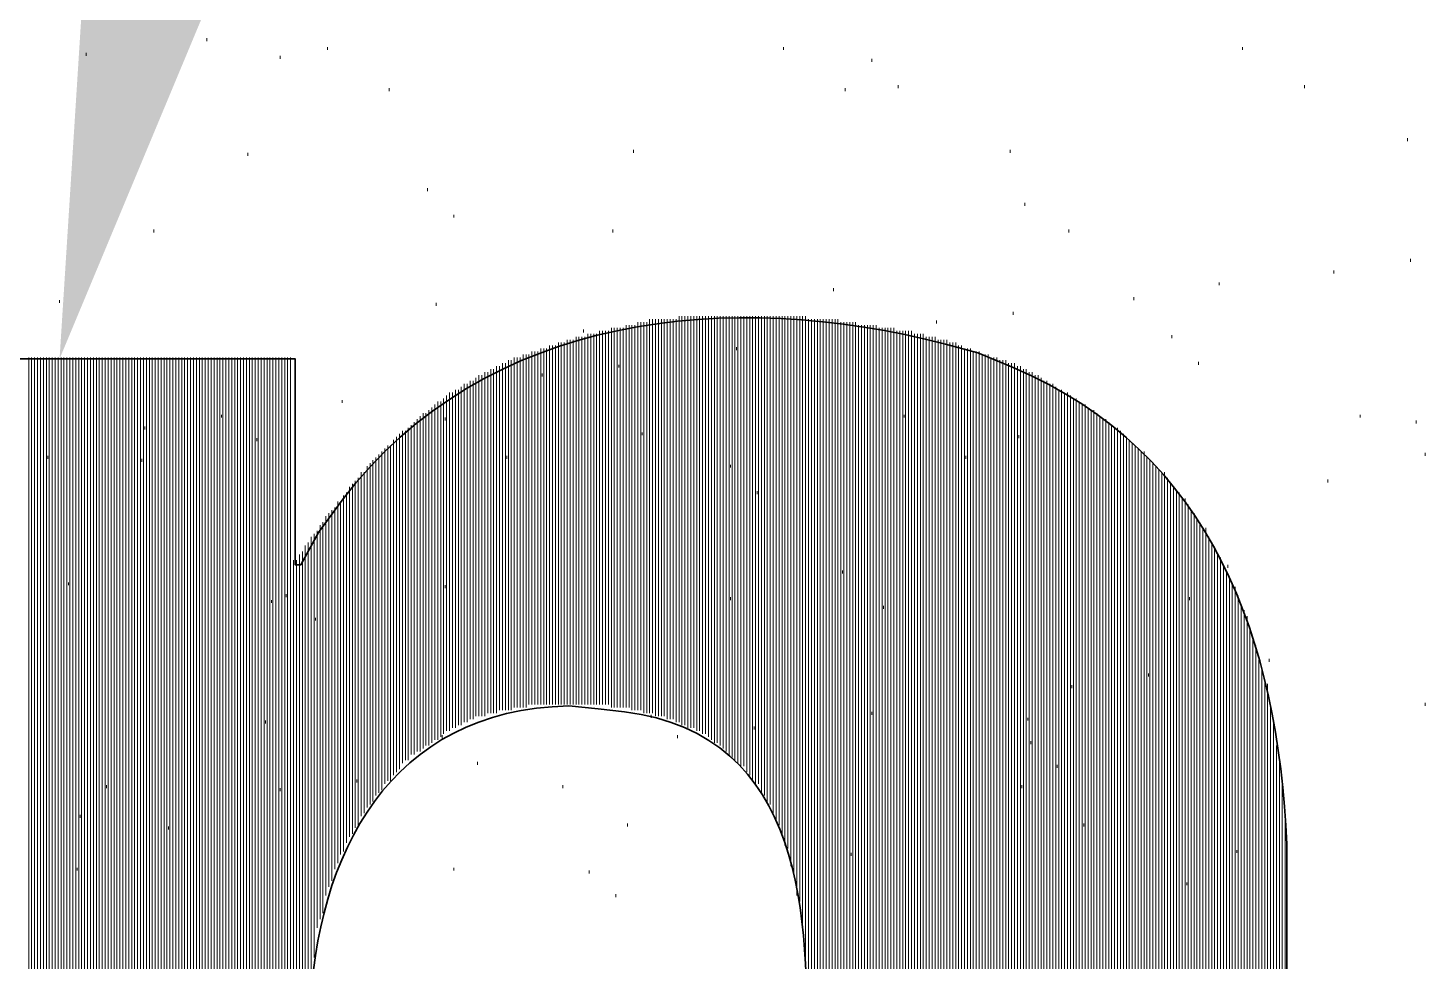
# Model space of a CAD drawing. Header units: inches. Extents: x 5 to 516, y -193 to 129.
# Drawn here: x 56.143 to 57.725, y -50.705 to -49.648 of the extents above; entities that cross this region are included whole.
import ezdxf

# ---------------------------------------------------------------- set-up
doc = ezdxf.new("R2010")
doc.units = ezdxf.units.IN
doc.header["$MEASUREMENT"] = 0
doc.layers.add('PDF4_Geometry', color=7, linetype='Continuous')
doc.layers.add('PDF4_Solid Fills', color=7, linetype='Continuous')

msp = doc.modelspace()

# ---------------------------------------------------------------- linework, layer by layer
at = {"layer": 'PDF4_Geometry', "lineweight": 15}
for points in [[(56.3454208, -49.6629822), (56.3454208, -49.6596457)], [(56.4820854, -49.6729784), (56.4820854, -49.6696487)], [(56.9987548, -49.6729784), (56.9987548, -49.6696487)], [(57.518754, -49.6729784), (57.518754, -49.6696487)], [(56.2087496, -49.6796448), (56.2087496, -49.676315)], [(56.4287542, -49.6829814), (56.4287542, -49.6796448)], [(57.0987507, -49.6863112), (57.0987507, -49.6829814)], [(56.5520859, -49.71965), (56.5520859, -49.7163134)], [(57.0687554, -49.71965), (57.0687554, -49.7163134)], [(57.1287529, -49.7163134), (57.1287529, -49.7129836)], [(57.5887546, -49.7163134), (57.5887546, -49.7129836)], [(57.7054199, -49.7763109), (57.7054199, -49.7729812)], [(56.3920856, -49.7929803), (56.3920856, -49.7896506)], [(56.8287515, -49.7896506), (56.8287515, -49.7863139)], [(57.2554212, -49.7896506), (57.2554212, -49.7863139)], [(56.5954209, -49.8329787), (56.5954209, -49.8296489)], [(57.2720838, -49.8496481), (57.2720838, -49.8463115)], [(56.6254163, -49.8629809), (56.6254163, -49.8596443)], [(56.2854165, -49.8796503), (56.2854165, -49.8763137)], [(56.8054157, -49.8796503), (56.8054157, -49.8763137)], [(57.3220851, -49.8796503), (57.3220851, -49.8763137)], [(57.7087497, -49.9129822), (57.7087497, -49.9096457)], [(57.6220866, -49.9263151), (57.6220866, -49.9229785)], [(57.0554157, -49.9463142), (57.0554157, -49.9429776)], [(57.4920884, -49.9396478), (57.4920884, -49.9363112)], [(56.1787542, -49.959647), (56.1787542, -49.9563172)], [(57.3954223, -49.9563172), (57.3954223, -49.9529806)], [(56.6054171, -49.9629836), (56.6054171, -49.959647)], [(57.258751, -49.9729798), (57.258751, -49.96965)], [(56.7720838, -49.992979), (56.7720838, -49.9896492)], [(57.1720879, -49.9829828), (57.1720879, -49.9796462)], [(57.4387505, -49.9996454), (57.4387505, -49.9963156)], [(56.9454168, -50.0129782), (56.9454168, -50.0096484)], [(56.8120889, -50.0329842), (56.8120889, -50.0296476)], [(57.4687527, -50.0296476), (57.4687527, -50.026311)], [(56.725419, -50.0429804), (56.725419, -50.0396506)], [(56.4987548, -50.0729825), (56.4987548, -50.069646)], [(56.2754203, -50.1029779), (56.2754203, -50.0996481)], [(56.3620835, -50.0896451), (56.3620835, -50.0863154)], [(56.6154201, -50.0929817), (56.6154201, -50.0896451)], [(57.1354193, -50.0896451), (57.1354193, -50.0863154)], [(57.6520887, -50.0896451), (57.6520887, -50.0863154)], [(57.7154161, -50.0963115), (57.7154161, -50.0929817)], [(56.4020886, -50.1163175), (56.4020886, -50.1129809)], [(56.8387545, -50.1096443), (56.8387545, -50.1063145)], [(57.2654174, -50.1129809), (57.2654174, -50.1096443)], [(56.1654214, -50.1363167), (56.1654214, -50.1329801)], [(56.6854206, -50.1363167), (56.6854206, -50.1329801)], [(57.2054199, -50.1363167), (57.2054199, -50.1329801)], [(57.7254191, -50.1329801), (57.7254191, -50.1296503)], [(56.2720837, -50.1396465), (56.2720837, -50.1363167)], [(56.9387505, -50.1463129), (56.9387505, -50.1429831)], [(57.6154202, -50.1629823), (57.6154202, -50.1596457)], [(56.9687526, -50.1763151), (56.9687526, -50.1729785)], [(57.5020846, -50.2596484), (57.5020846, -50.2563118)], [(57.0654187, -50.2663148), (57.0654187, -50.2629782)], [(56.1887504, -50.2796476), (56.1887504, -50.276311)], [(56.4354206, -50.2929804), (56.4354206, -50.2896506)], [(56.6154201, -50.2829842), (56.6154201, -50.2796476)], [(56.4187512, -50.2996468), (56.4187512, -50.296317)], [(56.9387505, -50.296317), (56.9387505, -50.2929804)], [(57.1120835, -50.3063132), (57.1120835, -50.3029834)], [(57.4587497, -50.296317), (57.4587497, -50.2929804)], [(56.4687526, -50.319646), (56.4687526, -50.3163162)], [(57.5487494, -50.3663175), (57.5487494, -50.3629809)], [(57.4120849, -50.3829801), (57.4120849, -50.3796503)], [(57.3254218, -50.3963129), (57.3254218, -50.3929831)], [(57.7254191, -50.4163121), (57.7254191, -50.4129823)], [(56.4120848, -50.4363113), (56.4120848, -50.4329815)], [(56.8487507, -50.4296449), (56.8487507, -50.4263151)], [(57.0987507, -50.4263151), (57.0987507, -50.4229785)], [(57.2754204, -50.4329815), (57.2754204, -50.4296449)], [(56.6120835, -50.4529807), (56.6120835, -50.4496509)], [(56.8787529, -50.4529807), (56.8787529, -50.4496509)], [(56.965416, -50.4429777), (56.965416, -50.4396479)], [(57.2787502, -50.4596471), (57.2787502, -50.4563173)], [(56.6520887, -50.4829828), (56.6520887, -50.4796463)], [(57.3087524, -50.4863127), (57.3087524, -50.4829828)], [(56.2320853, -50.5096484), (56.2320853, -50.5063118)], [(56.4287542, -50.5129782), (56.4287542, -50.5096484)], [(56.5154174, -50.5029821), (56.5154174, -50.4996454)], [(56.7487548, -50.5096484), (56.7487548, -50.5063118)], [(57.268754, -50.5096484), (57.268754, -50.5063118)], [(56.2020832, -50.5429804), (56.2020832, -50.5396506)], [(56.3020859, -50.5563132), (56.3020859, -50.5529834)], [(56.8220851, -50.5529834), (56.8220851, -50.5496468)], [(57.3387545, -50.5529834), (57.3387545, -50.5496468)], [(57.0754217, -50.5863154), (57.0754217, -50.5829788)], [(57.5120876, -50.5829788), (57.5120876, -50.579649)], [(56.1987534, -50.602978), (56.1987534, -50.5996482)], [(56.6254163, -50.602978), (56.6254163, -50.5996482)], [(56.7787502, -50.6063146), (56.7787502, -50.602978)], [(57.4554199, -50.6196473), (57.4554199, -50.6163176)], [(56.8087523, -50.6329801), (56.8087523, -50.6296503)]]:
    msp.add_lwpolyline(points, dxfattribs=at)
for points in [[(56.8804212, -50.4346498), (56.8804212, -49.9746497), (56.8804212, -50.4346498)], [(56.883751, -50.4379796), (56.883751, -49.9746462), (56.883751, -50.4379796)], [(56.8870876, -50.4379796), (56.8870876, -49.9746462), (56.8870876, -50.4379796)], [(56.8904174, -50.4413162), (56.8904174, -49.9746495), (56.8904174, -50.4413162)], [(56.893754, -50.4413162), (56.893754, -49.9746495), (56.893754, -50.4413162)], [(56.8970838, -50.4413162), (56.8970838, -49.9746495), (56.8970838, -50.4413162)], [(56.9004204, -50.444646), (56.9004204, -49.9746459), (56.9004204, -50.444646)], [(56.9037502, -50.444646), (56.9037502, -49.9746459), (56.9037502, -50.444646)], [(56.9070868, -50.4479826), (56.9070868, -49.9746492), (56.9070868, -50.4479826)], [(56.9104166, -50.4479826), (56.9104166, -49.9746492), (56.9104166, -50.4479826)], [(56.9137532, -50.4513124), (56.9137532, -49.9746457), (56.9137532, -50.4513124)], [(56.917083, -50.454649), (56.917083, -49.9746489), (56.917083, -50.454649)], [(56.9204195, -50.4579788), (56.9204195, -49.9746454), (56.9204195, -50.4579788)], [(56.9237561, -50.4579788), (56.9237561, -49.9746454), (56.9237561, -50.4579788)], [(56.9270859, -50.4613154), (56.9270859, -49.9746487), (56.9270859, -50.4613154)], [(56.9304158, -50.4646452), (56.9304158, -49.9746451), (56.9304158, -50.4646452)], [(56.9337523, -50.4679818), (56.9337523, -49.9746484), (56.9337523, -50.4679818)], [(56.9370889, -50.4713116), (56.9370889, -49.9746449), (56.9370889, -50.4713116)], [(56.9404187, -50.4746482), (56.9404187, -49.9746481), (56.9404187, -50.4746482)], [(56.9437485, -50.4779847), (56.9437485, -49.9746514), (56.9437485, -50.4779847)], [(56.9470851, -50.4813145), (56.9470851, -49.9746478), (56.9470851, -50.4813145)], [(56.9504217, -50.4846444), (56.9504217, -49.9746443), (56.9504217, -50.4846444)], [(56.9537515, -50.4846444), (56.9537515, -49.9746443), (56.9537515, -50.4846444)], [(56.9570881, -50.4913175), (56.9570881, -49.9746508), (56.9570881, -50.4913175)], [(56.9604179, -50.4946473), (56.9604179, -49.9746473), (56.9604179, -50.4946473)], [(56.9637545, -50.5013137), (56.9637545, -49.974647), (56.9637545, -50.5013137)], [(56.9670843, -50.5046503), (56.9670843, -49.9746503), (56.9670843, -50.5046503)], [(56.9704209, -50.5046503), (56.9704209, -49.9746503), (56.9704209, -50.5046503)], [(56.9737507, -50.5146465), (56.9737507, -49.9746465), (56.9737507, -50.5146465)], [(56.9770873, -50.5179831), (56.9770873, -49.9746497), (56.9770873, -50.5179831)], [(56.9804171, -50.5246495), (56.9804171, -49.9746495), (56.9804171, -50.5246495)], [(56.9837537, -50.5279793), (56.9837537, -49.9746459), (56.9837537, -50.5279793)], [(56.9870835, -50.5379823), (56.9870835, -49.9746489), (56.9870835, -50.5379823)], [(56.9904201, -50.5479785), (56.9904201, -49.9746451), (56.9904201, -50.5479785)], [(56.9937499, -50.5513151), (56.9937499, -49.9746484), (56.9937499, -50.5513151)], [(56.9970865, -50.5646479), (56.9970865, -49.9746478), (56.9970865, -50.5646479)], [(57.0004163, -50.5746509), (57.0004163, -49.9746508), (57.0004163, -50.5746509)], [(57.0037529, -50.5779807), (57.0037529, -49.9746473), (57.0037529, -50.5779807)], [(57.0070895, -50.5979799), (57.0070895, -49.9746465), (57.0070895, -50.5979799)], [(57.0104193, -50.6079829), (57.0104193, -49.9746495), (57.0104193, -50.6079829)], [(57.0137491, -50.6313118), (57.0137491, -49.9746451), (57.0137491, -50.6313118)], [(57.0170857, -50.6379782), (57.0170857, -49.9746449), (57.0170857, -50.6379782)], [(57.0204223, -50.6646438), (57.0204223, -49.9746438), (57.0204223, -50.6646438)], [(57.0237521, -50.7413176), (57.0237521, -49.9746508), (57.0237521, -50.7413176)], [(56.8037542, -50.4179804), (56.8037542, -49.9879804), (56.8037542, -50.4179804)], [(56.807084, -50.4179804), (56.807084, -49.9879804), (56.807084, -50.4179804)], [(56.8104206, -50.4179804), (56.8104206, -49.9879804), (56.8104206, -50.4179804)], [(56.8137504, -50.4179804), (56.8137504, -49.9879804), (56.8137504, -50.4179804)], [(56.817087, -50.4179804), (56.817087, -49.9879804), (56.817087, -50.4179804)], [(56.8204168, -50.4179804), (56.8204168, -49.984647), (56.8204168, -50.4179804)], [(56.8237534, -50.4179804), (56.8237534, -49.984647), (56.8237534, -50.4179804)], [(56.8270832, -50.421317), (56.8270832, -49.9846503), (56.8270832, -50.421317)], [(56.8304198, -50.421317), (56.8304198, -49.9846503), (56.8304198, -50.421317)], [(56.8337496, -50.421317), (56.8337496, -49.9813169), (56.8337496, -50.421317)], [(56.8370862, -50.421317), (56.8370862, -49.9813169), (56.8370862, -50.421317)], [(56.8404228, -50.4246468), (56.8404228, -49.9813134), (56.8404228, -50.4246468)], [(56.8437526, -50.4246468), (56.8437526, -49.9813134), (56.8437526, -50.4246468)], [(56.8470824, -50.4246468), (56.8470824, -49.9779801), (56.8470824, -50.4246468)], [(56.850419, -50.4246468), (56.850419, -49.9779801), (56.850419, -50.4246468)], [(56.8537556, -50.4279834), (56.8537556, -49.9779833), (56.8537556, -50.4279834)], [(56.8570854, -50.4279834), (56.8570854, -49.9779833), (56.8570854, -50.4279834)], [(56.8604152, -50.4279834), (56.8604152, -49.9779833), (56.8604152, -50.4279834)], [(56.8637518, -50.4279834), (56.8637518, -49.9779833), (56.8637518, -50.4279834)], [(56.8670884, -50.4313132), (56.8670884, -49.9779798), (56.8670884, -50.4313132)], [(56.8704182, -50.4313132), (56.8704182, -49.9779798), (56.8704182, -50.4313132)], [(56.8737548, -50.4313132), (56.8737548, -49.9779798), (56.8737548, -50.4313132)], [(56.8770846, -50.4346498), (56.8770846, -49.9779831), (56.8770846, -50.4346498)], [(57.0270819, -51.6546477), (57.0270819, -49.9779809), (57.0270819, -51.6546477)], [(57.0304185, -51.6546477), (57.0304185, -49.9779809), (57.0304185, -51.6546477)], [(57.0337551, -51.6546477), (57.0337551, -49.9779809), (57.0337551, -51.6546477)], [(57.0370849, -51.6546477), (57.0370849, -49.9779809), (57.0370849, -51.6546477)], [(57.0404215, -51.6546477), (57.0404215, -49.9779809), (57.0404215, -51.6546477)], [(57.0437513, -51.6546477), (57.0437513, -49.9779809), (57.0437513, -51.6546477)], [(57.0470879, -51.6546477), (57.0470879, -49.9779809), (57.0470879, -51.6546477)], [(57.0504177, -51.6546477), (57.0504177, -49.9779809), (57.0504177, -51.6546477)], [(57.0537542, -51.6546477), (57.0537542, -49.9779809), (57.0537542, -51.6546477)], [(57.0570841, -51.6546477), (57.0570841, -49.9779809), (57.0570841, -51.6546477)], [(57.0604206, -51.6546477), (57.0604206, -49.9779809), (57.0604206, -51.6546477)], [(57.0637505, -51.6546477), (57.0637505, -49.9813142), (57.0637505, -51.6546477)], [(57.067087, -51.6546477), (57.067087, -49.9813142), (57.067087, -51.6546477)], [(57.0704168, -51.6546477), (57.0704168, -49.9813142), (57.0704168, -51.6546477)], [(57.0737534, -51.6546477), (57.0737534, -49.9813142), (57.0737534, -51.6546477)], [(57.0770832, -51.6546477), (57.0770832, -49.9813142), (57.0770832, -51.6546477)], [(57.0804198, -51.6546477), (57.0804198, -49.9813142), (57.0804198, -51.6546477)], [(57.0837496, -51.6546477), (57.0837496, -49.9846476), (57.0837496, -51.6546477)], [(57.0870862, -51.6546477), (57.0870862, -49.9846476), (57.0870862, -51.6546477)], [(57.0904228, -51.6546477), (57.0904228, -49.9846476), (57.0904228, -51.6546477)], [(57.0937526, -51.6546477), (57.0937526, -49.9846476), (57.0937526, -51.6546477)], [(57.0970824, -51.6546477), (57.0970824, -49.9846476), (57.0970824, -51.6546477)], [(57.100419, -51.6546477), (57.100419, -49.9846476), (57.100419, -51.6546477)], [(57.1037556, -51.6546477), (57.1037556, -49.9846476), (57.1037556, -51.6546477)], [(57.1070854, -51.6546477), (57.1070854, -49.9879809), (57.1070854, -51.6546477)], [(57.1104152, -51.6546477), (57.1104152, -49.9879809), (57.1104152, -51.6546477)], [(57.1137518, -51.6546477), (57.1137518, -49.9879809), (57.1137518, -51.6546477)], [(57.1170884, -51.6546477), (57.1170884, -49.9879809), (57.1170884, -51.6546477)], [(57.1204182, -51.6546477), (57.1204182, -49.9879809), (57.1204182, -51.6546477)], [(57.1237548, -51.6546477), (57.1237548, -49.9879809), (57.1237548, -51.6546477)], [(56.7437499, -50.4146438), (56.7437499, -50.0046438), (56.7437499, -50.4146438)], [(56.7470865, -50.4146438), (56.7470865, -50.0046438), (56.7470865, -50.4146438)], [(56.7504163, -50.4146438), (56.7504163, -50.0046438), (56.7504163, -50.4146438)], [(56.7537529, -50.4146438), (56.7537529, -50.0013104), (56.7537529, -50.4146438)], [(56.7570895, -50.4146438), (56.7570895, -50.0013104), (56.7570895, -50.4146438)], [(56.7604193, -50.4146438), (56.7604193, -50.0013104), (56.7604193, -50.4146438)], [(56.7637491, -50.4146438), (56.7637491, -49.9979771), (56.7637491, -50.4146438)], [(56.7670857, -50.4146438), (56.7670857, -49.9979771), (56.7670857, -50.4146438)], [(56.7704222, -50.4146438), (56.7704222, -49.9979771), (56.7704222, -50.4146438)], [(56.7737521, -50.4146438), (56.7737521, -49.9979771), (56.7737521, -50.4146438)], [(56.7770819, -50.4146438), (56.7770819, -49.9946438), (56.7770819, -50.4146438)], [(56.7804185, -50.4146438), (56.7804185, -49.9946438), (56.7804185, -50.4146438)], [(56.783755, -50.4146438), (56.783755, -49.9946438), (56.783755, -50.4146438)], [(56.7870848, -50.4146438), (56.7870848, -49.9946438), (56.7870848, -50.4146438)], [(56.7904214, -50.4146438), (56.7904214, -49.9913104), (56.7904214, -50.4146438)], [(56.7937512, -50.4146438), (56.7937512, -49.9913104), (56.7937512, -50.4146438)], [(56.7970878, -50.4146438), (56.7970878, -49.9913104), (56.7970878, -50.4146438)], [(56.8004176, -50.4146438), (56.8004176, -49.9913104), (56.8004176, -50.4146438)], [(57.1270846, -51.6546477), (57.1270846, -49.9913142), (57.1270846, -51.6546477)], [(57.1304212, -51.6546477), (57.1304212, -49.9913142), (57.1304212, -51.6546477)], [(57.133751, -51.6546477), (57.133751, -49.9913142), (57.133751, -51.6546477)], [(57.1370876, -51.6546477), (57.1370876, -49.9913142), (57.1370876, -51.6546477)], [(57.1404174, -51.6546477), (57.1404174, -49.9913142), (57.1404174, -51.6546477)], [(57.143754, -51.6546477), (57.143754, -49.9913142), (57.143754, -51.6546477)], [(57.1470838, -51.6546477), (57.1470838, -49.9946476), (57.1470838, -51.6546477)], [(57.1504204, -51.6546477), (57.1504204, -49.9946476), (57.1504204, -51.6546477)], [(57.1537502, -51.6546477), (57.1537502, -49.9946476), (57.1537502, -51.6546477)], [(57.1570868, -51.6546477), (57.1570868, -49.9946476), (57.1570868, -51.6546477)], [(57.1604166, -51.6546477), (57.1604166, -49.9979809), (57.1604166, -51.6546477)], [(57.1637532, -51.6546477), (57.1637532, -49.9979809), (57.1637532, -51.6546477)], [(57.167083, -51.6546477), (57.167083, -49.9979809), (57.167083, -51.6546477)], [(57.1704196, -51.6546477), (57.1704196, -49.9979809), (57.1704196, -51.6546477)], [(57.1737562, -51.6546477), (57.1737562, -50.0013142), (57.1737562, -51.6546477)], [(57.177086, -51.6546477), (57.177086, -50.0013142), (57.177086, -51.6546477)], [(57.1804158, -51.6546477), (57.1804158, -50.0013142), (57.1804158, -51.6546477)], [(57.1837524, -51.6546477), (57.1837524, -50.0013142), (57.1837524, -51.6546477)], [(57.1870889, -51.6546477), (57.1870889, -50.0046475), (57.1870889, -51.6546477)], [(57.1904188, -51.6546477), (57.1904188, -50.0046475), (57.1904188, -51.6546477)], [(57.1937486, -51.6546477), (57.1937486, -50.0046475), (57.1937486, -51.6546477)], [(56.1437539, -51.6546477), (56.1437539, -50.0213142), (56.1437539, -51.6546477)], [(56.1470837, -51.6546477), (56.1470837, -50.0213142), (56.1470837, -51.6546477)], [(56.1504203, -51.6546477), (56.1504203, -50.0213142), (56.1504203, -51.6546477)], [(56.1537501, -51.6546477), (56.1537501, -50.0213142), (56.1537501, -51.6546477)], [(56.1570867, -51.6546477), (56.1570867, -50.0213142), (56.1570867, -51.6546477)], [(56.1604165, -51.6546477), (56.1604165, -50.0213142), (56.1604165, -51.6546477)], [(56.1637531, -51.6546477), (56.1637531, -50.0213142), (56.1637531, -51.6546477)], [(56.1670829, -51.6546477), (56.1670829, -50.0213142), (56.1670829, -51.6546477)], [(56.1704195, -51.6546477), (56.1704195, -50.0213142), (56.1704195, -51.6546477)], [(56.1737561, -51.6546477), (56.1737561, -50.0213142), (56.1737561, -51.6546477)], [(56.1770859, -51.6546477), (56.1770859, -50.0213142), (56.1770859, -51.6546477)], [(56.1804157, -51.6546477), (56.1804157, -50.0213142), (56.1804157, -51.6546477)], [(56.1837523, -51.6546477), (56.1837523, -50.0213142), (56.1837523, -51.6546477)], [(56.1870889, -51.6546477), (56.1870889, -50.0213142), (56.1870889, -51.6546477)], [(56.1904187, -51.6546477), (56.1904187, -50.0213142), (56.1904187, -51.6546477)], [(56.1937485, -51.6546477), (56.1937485, -50.0213142), (56.1937485, -51.6546477)], [(56.1970851, -51.6546477), (56.1970851, -50.0213142), (56.1970851, -51.6546477)], [(56.2004217, -51.6546477), (56.2004217, -50.0213142), (56.2004217, -51.6546477)], [(56.2037515, -51.6546477), (56.2037515, -50.0213142), (56.2037515, -51.6546477)], [(56.2070881, -51.6546477), (56.2070881, -50.0213142), (56.2070881, -51.6546477)], [(56.2104179, -51.6546477), (56.2104179, -50.0213142), (56.2104179, -51.6546477)], [(56.2137545, -51.6546477), (56.2137545, -50.0213142), (56.2137545, -51.6546477)], [(56.2170843, -51.6546477), (56.2170843, -50.0213142), (56.2170843, -51.6546477)], [(56.2204208, -51.6546477), (56.2204208, -50.0213142), (56.2204208, -51.6546477)], [(56.2237507, -51.6546477), (56.2237507, -50.0213142), (56.2237507, -51.6546477)], [(56.2270872, -51.6546477), (56.2270872, -50.0213142), (56.2270872, -51.6546477)], [(56.2304171, -51.6546477), (56.2304171, -50.0213142), (56.2304171, -51.6546477)], [(56.2337536, -51.6546477), (56.2337536, -50.0213142), (56.2337536, -51.6546477)], [(56.2370834, -51.6546477), (56.2370834, -50.0213142), (56.2370834, -51.6546477)], [(56.24042, -51.6546477), (56.24042, -50.0213142), (56.24042, -51.6546477)], [(56.2437498, -51.6546477), (56.2437498, -50.0213142), (56.2437498, -51.6546477)], [(56.2470864, -51.6546477), (56.2470864, -50.0213142), (56.2470864, -51.6546477)], [(56.2504162, -51.6546477), (56.2504162, -50.0213142), (56.2504162, -51.6546477)], [(56.2537528, -51.6546477), (56.2537528, -50.0213142), (56.2537528, -51.6546477)], [(56.2570894, -51.6546477), (56.2570894, -50.0213142), (56.2570894, -51.6546477)], [(56.2604192, -51.6546477), (56.2604192, -50.0213142), (56.2604192, -51.6546477)], [(56.263749, -51.6546477), (56.263749, -50.0213142), (56.263749, -51.6546477)], [(56.2670856, -51.6546477), (56.2670856, -50.0213142), (56.2670856, -51.6546477)], [(56.2704222, -51.6546477), (56.2704222, -50.0213142), (56.2704222, -51.6546477)], [(56.273752, -51.6546477), (56.273752, -50.0213142), (56.273752, -51.6546477)], [(56.2770818, -51.6546477), (56.2770818, -50.0213142), (56.2770818, -51.6546477)], [(56.2804184, -51.6546477), (56.2804184, -50.0213142), (56.2804184, -51.6546477)], [(56.283755, -51.6546477), (56.283755, -50.0213142), (56.283755, -51.6546477)], [(56.2870848, -51.6546477), (56.2870848, -50.0213142), (56.2870848, -51.6546477)], [(56.2904214, -51.6546477), (56.2904214, -50.0213142), (56.2904214, -51.6546477)], [(56.2937512, -51.6546477), (56.2937512, -50.0213142), (56.2937512, -51.6546477)], [(56.2970878, -51.6546477), (56.2970878, -50.0213142), (56.2970878, -51.6546477)], [(56.3004176, -51.6546477), (56.3004176, -50.0213142), (56.3004176, -51.6546477)], [(56.3037542, -51.6546477), (56.3037542, -50.0213142), (56.3037542, -51.6546477)], [(56.307084, -51.6546477), (56.307084, -50.0213142), (56.307084, -51.6546477)], [(56.3104206, -51.6546477), (56.3104206, -50.0213142), (56.3104206, -51.6546477)], [(56.3137504, -51.6546477), (56.3137504, -50.0213142), (56.3137504, -51.6546477)], [(56.317087, -51.6546477), (56.317087, -50.0213142), (56.317087, -51.6546477)], [(56.3204168, -51.6546477), (56.3204168, -50.0213142), (56.3204168, -51.6546477)], [(56.3237534, -51.6546477), (56.3237534, -50.0213142), (56.3237534, -51.6546477)], [(56.3270832, -51.6546477), (56.3270832, -50.0213142), (56.3270832, -51.6546477)], [(56.3304198, -51.6546477), (56.3304198, -50.0213142), (56.3304198, -51.6546477)], [(56.3337496, -51.6546477), (56.3337496, -50.0213142), (56.3337496, -51.6546477)], [(56.3370862, -51.6546477), (56.3370862, -50.0213142), (56.3370862, -51.6546477)], [(56.3404228, -51.6546477), (56.3404228, -50.0213142), (56.3404228, -51.6546477)], [(56.3437526, -51.6546477), (56.3437526, -50.0213142), (56.3437526, -51.6546477)], [(56.3470824, -51.6546477), (56.3470824, -50.0213142), (56.3470824, -51.6546477)], [(56.350419, -51.6546477), (56.350419, -50.0213142), (56.350419, -51.6546477)], [(56.3537555, -51.6546477), (56.3537555, -50.0213142), (56.3537555, -51.6546477)], [(56.3570854, -51.6546477), (56.3570854, -50.0213142), (56.3570854, -51.6546477)], [(56.3604152, -51.6546477), (56.3604152, -50.0213142), (56.3604152, -51.6546477)], [(56.3637518, -51.6546477), (56.3637518, -50.0213142), (56.3637518, -51.6546477)], [(56.3670883, -51.6546477), (56.3670883, -50.0213142), (56.3670883, -51.6546477)], [(56.3704181, -51.6546477), (56.3704181, -50.0213142), (56.3704181, -51.6546477)], [(56.3737547, -51.6546477), (56.3737547, -50.0213142), (56.3737547, -51.6546477)], [(56.3770845, -51.6546477), (56.3770845, -50.0213142), (56.3770845, -51.6546477)], [(56.3804211, -51.6546477), (56.3804211, -50.0213142), (56.3804211, -51.6546477)], [(56.3837509, -51.6546477), (56.3837509, -50.0213142), (56.3837509, -51.6546477)], [(56.3870875, -51.6546477), (56.3870875, -50.0213142), (56.3870875, -51.6546477)], [(56.3904173, -51.6546477), (56.3904173, -50.0213142), (56.3904173, -51.6546477)], [(56.3937539, -51.6546477), (56.3937539, -50.0213142), (56.3937539, -51.6546477)], [(56.3970837, -51.6546477), (56.3970837, -50.0213142), (56.3970837, -51.6546477)], [(56.4004203, -51.6546477), (56.4004203, -50.0213142), (56.4004203, -51.6546477)], [(56.4037501, -51.6546477), (56.4037501, -50.0213142), (56.4037501, -51.6546477)], [(56.4070867, -51.6546477), (56.4070867, -50.0213142), (56.4070867, -51.6546477)], [(56.4104165, -51.6546477), (56.4104165, -50.0213142), (56.4104165, -51.6546477)], [(56.4137531, -51.6546477), (56.4137531, -50.0213142), (56.4137531, -51.6546477)], [(56.4170829, -51.6546477), (56.4170829, -50.0213142), (56.4170829, -51.6546477)], [(56.4204195, -51.6546477), (56.4204195, -50.0213142), (56.4204195, -51.6546477)], [(56.4237561, -51.6546477), (56.4237561, -50.0213142), (56.4237561, -51.6546477)], [(56.4270859, -51.6546477), (56.4270859, -50.0213142), (56.4270859, -51.6546477)], [(56.4304157, -51.6546477), (56.4304157, -50.0213142), (56.4304157, -51.6546477)], [(56.4337523, -51.6546477), (56.4337523, -50.0213142), (56.4337523, -51.6546477)], [(56.4370889, -51.6546477), (56.4370889, -50.0213142), (56.4370889, -51.6546477)], [(56.4404187, -51.6546477), (56.4404187, -50.0213142), (56.4404187, -51.6546477)], [(56.6937485, -50.4179804), (56.6937485, -50.0213137), (56.6937485, -50.4179804)], [(56.6970851, -50.4179804), (56.6970851, -50.0213137), (56.6970851, -50.4179804)], [(56.7004217, -50.4179804), (56.7004217, -50.0213137), (56.7004217, -50.4179804)], [(56.7037515, -50.4179804), (56.7037515, -50.0179804), (56.7037515, -50.4179804)], [(56.7070881, -50.4179804), (56.7070881, -50.0179804), (56.7070881, -50.4179804)], [(56.7104179, -50.4146438), (56.7104179, -50.0179771), (56.7104179, -50.4146438)], [(56.7137545, -50.4146438), (56.7137545, -50.0146438), (56.7137545, -50.4146438)], [(56.7170843, -50.4146438), (56.7170843, -50.0146438), (56.7170843, -50.4146438)], [(56.7204209, -50.4146438), (56.7204209, -50.0146438), (56.7204209, -50.4146438)], [(56.7237507, -50.4146438), (56.7237507, -50.0113104), (56.7237507, -50.4146438)], [(56.7270873, -50.4146438), (56.7270873, -50.0113104), (56.7270873, -50.4146438)], [(56.7304171, -50.4146438), (56.7304171, -50.0113104), (56.7304171, -50.4146438)], [(56.7337537, -50.4146438), (56.7337537, -50.0079771), (56.7337537, -50.4146438)], [(56.7370835, -50.4146438), (56.7370835, -50.0079771), (56.7370835, -50.4146438)], [(56.7404201, -50.4146438), (56.7404201, -50.0079771), (56.7404201, -50.4146438)], [(57.1970852, -51.6546477), (57.1970852, -50.007981), (57.1970852, -51.6546477)], [(57.2004217, -51.6546477), (57.2004217, -50.007981), (57.2004217, -51.6546477)], [(57.2037515, -51.6546477), (57.2037515, -50.0113142), (57.2037515, -51.6546477)], [(57.2070881, -51.6546477), (57.2070881, -50.0113142), (57.2070881, -51.6546477)], [(57.2104179, -51.6546477), (57.2104179, -50.0113142), (57.2104179, -51.6546477)], [(57.2137545, -51.6546477), (57.2137545, -50.0146476), (57.2137545, -51.6546477)], [(57.2170843, -51.6546477), (57.2170843, -50.0146476), (57.2170843, -51.6546477)], [(57.2204209, -51.6546477), (57.2204209, -50.0146476), (57.2204209, -51.6546477)], [(57.2237507, -51.6546477), (57.2237507, -50.017981), (57.2237507, -51.6546477)], [(57.2270873, -51.6546477), (57.2270873, -50.017981), (57.2270873, -51.6546477)], [(57.2304171, -51.6546477), (57.2304171, -50.017981), (57.2304171, -51.6546477)], [(57.2337537, -51.6546477), (57.2337537, -50.0213142), (57.2337537, -51.6546477)], [(57.2370835, -51.6546477), (57.2370835, -50.0213142), (57.2370835, -51.6546477)], [(57.2404201, -51.6546477), (57.2404201, -50.0213142), (57.2404201, -51.6546477)], [(56.6604165, -50.4279834), (56.6604165, -50.0379833), (56.6604165, -50.4279834)], [(56.6637531, -50.4246468), (56.6637531, -50.0379801), (56.6637531, -50.4246468)], [(56.6670829, -50.4246468), (56.6670829, -50.0346468), (56.6670829, -50.4246468)], [(56.6704195, -50.4246468), (56.6704195, -50.0346468), (56.6704195, -50.4246468)], [(56.6737561, -50.4246468), (56.6737561, -50.0313134), (56.6737561, -50.4246468)], [(56.6770859, -50.421317), (56.6770859, -50.031317), (56.6770859, -50.421317)], [(56.6804157, -50.421317), (56.6804157, -50.0279836), (56.6804157, -50.421317)], [(56.6837523, -50.421317), (56.6837523, -50.0279836), (56.6837523, -50.421317)], [(56.6870889, -50.421317), (56.6870889, -50.0246503), (56.6870889, -50.421317)], [(56.6904187, -50.421317), (56.6904187, -50.0246503), (56.6904187, -50.421317)], [(57.2437499, -51.6546477), (57.2437499, -50.0246476), (57.2437499, -51.6546477)], [(57.2470865, -51.6546477), (57.2470865, -50.0246476), (57.2470865, -51.6546477)], [(57.2504163, -51.6546477), (57.2504163, -50.0246476), (57.2504163, -51.6546477)], [(57.2537529, -51.6546477), (57.2537529, -50.0279809), (57.2537529, -51.6546477)], [(57.2570895, -51.6546477), (57.2570895, -50.0279809), (57.2570895, -51.6546477)], [(57.2604193, -51.6546477), (57.2604193, -50.0279809), (57.2604193, -51.6546477)], [(57.2637491, -51.6546477), (57.2637491, -50.0313143), (57.2637491, -51.6546477)], [(57.2670857, -51.6546477), (57.2670857, -50.0313143), (57.2670857, -51.6546477)], [(57.2704223, -51.6546477), (57.2704223, -50.0346476), (57.2704223, -51.6546477)], [(57.2737521, -51.6546477), (57.2737521, -50.0346476), (57.2737521, -51.6546477)], [(57.2770819, -51.6546477), (57.2770819, -50.0379809), (57.2770819, -51.6546477)], [(57.2804185, -51.6546477), (57.2804185, -50.0379809), (57.2804185, -51.6546477)], [(56.6370875, -50.4346498), (56.6370875, -50.0513164), (56.6370875, -50.4346498)], [(56.6404174, -50.4346498), (56.6404174, -50.0513164), (56.6404174, -50.4346498)], [(56.6437539, -50.4313132), (56.6437539, -50.0479798), (56.6437539, -50.4313132)], [(56.6470838, -50.4313132), (56.6470838, -50.0479798), (56.6470838, -50.4313132)], [(56.6504203, -50.4279834), (56.6504203, -50.04465), (56.6504203, -50.4279834)], [(56.6537501, -50.4279834), (56.6537501, -50.0413167), (56.6537501, -50.4279834)], [(56.6570867, -50.4279834), (56.6570867, -50.0413167), (56.6570867, -50.4279834)], [(57.2837551, -51.6546477), (57.2837551, -50.0413142), (57.2837551, -51.6546477)], [(57.2870849, -51.6546477), (57.2870849, -50.0413142), (57.2870849, -51.6546477)], [(57.2904215, -51.6546477), (57.2904215, -50.0446476), (57.2904215, -51.6546477)], [(57.2937513, -51.6546477), (57.2937513, -50.0479809), (57.2937513, -51.6546477)], [(57.2970879, -51.6546477), (57.2970879, -50.0479809), (57.2970879, -51.6546477)], [(57.3004177, -51.6546477), (57.3004177, -50.0513142), (57.3004177, -51.6546477)], [(57.3037543, -51.6546477), (57.3037543, -50.0513142), (57.3037543, -51.6546477)], [(56.6137518, -50.4479826), (56.6137518, -50.0679825), (56.6137518, -50.4479826)], [(56.6170884, -50.444646), (56.6170884, -50.0646459), (56.6170884, -50.444646)], [(56.6204182, -50.444646), (56.6204182, -50.0613126), (56.6204182, -50.444646)], [(56.6237548, -50.4413162), (56.6237548, -50.0613161), (56.6237548, -50.4413162)], [(56.6270846, -50.4413162), (56.6270846, -50.0579828), (56.6270846, -50.4413162)], [(56.6304212, -50.4379796), (56.6304212, -50.0579796), (56.6304212, -50.4379796)], [(56.633751, -50.4379796), (56.633751, -50.0546462), (56.633751, -50.4379796)], [(57.3070841, -51.6546477), (57.3070841, -50.0546476), (57.3070841, -51.6546477)], [(57.3104207, -51.6546477), (57.3104207, -50.0579809), (57.3104207, -51.6546477)], [(57.3137505, -51.6546477), (57.3137505, -50.0579809), (57.3137505, -51.6546477)], [(57.3170871, -51.6546477), (57.3170871, -50.0613142), (57.3170871, -51.6546477)], [(57.3204169, -51.6546477), (57.3204169, -50.0613142), (57.3204169, -51.6546477)], [(57.3237535, -51.6546477), (57.3237535, -50.0646475), (57.3237535, -51.6546477)], [(57.3270833, -51.6546477), (57.3270833, -50.067981), (57.3270833, -51.6546477)], [(57.3304199, -51.6546477), (57.3304199, -50.067981), (57.3304199, -51.6546477)], [(56.5904228, -50.4646452), (56.5904228, -50.0846451), (56.5904228, -50.4646452)], [(56.5937526, -50.4613154), (56.5937526, -50.0846487), (56.5937526, -50.4613154)], [(56.5970824, -50.4613154), (56.5970824, -50.0813153), (56.5970824, -50.4613154)], [(56.600419, -50.4579788), (56.600419, -50.0779787), (56.600419, -50.4579788)], [(56.6037556, -50.454649), (56.6037556, -50.0746489), (56.6037556, -50.454649)], [(56.6070854, -50.454649), (56.6070854, -50.0713156), (56.6070854, -50.454649)], [(56.6104152, -50.4513124), (56.6104152, -50.0713123), (56.6104152, -50.4513124)], [(57.3337497, -51.6546477), (57.3337497, -50.0713142), (57.3337497, -51.6546477)], [(57.3370862, -51.6546477), (57.3370862, -50.0746475), (57.3370862, -51.6546477)], [(57.3404228, -51.6546477), (57.3404228, -50.0746475), (57.3404228, -51.6546477)], [(57.3437526, -51.6546477), (57.3437526, -50.077981), (57.3437526, -51.6546477)], [(57.3470825, -51.6546477), (57.3470825, -50.0813142), (57.3470825, -51.6546477)], [(57.350419, -51.6546477), (57.350419, -50.0813142), (57.350419, -51.6546477)], [(57.3537556, -51.6546477), (57.3537556, -50.0846476), (57.3537556, -51.6546477)], [(56.5737534, -50.4779847), (56.5737534, -50.101318), (56.5737534, -50.4779847)], [(56.5770832, -50.4713116), (56.5770832, -50.0979782), (56.5770832, -50.4713116)], [(56.5804198, -50.4713116), (56.5804198, -50.0946449), (56.5804198, -50.4713116)], [(56.5837496, -50.4679818), (56.5837496, -50.0913151), (56.5837496, -50.4679818)], [(56.5870862, -50.4679818), (56.5870862, -50.0879817), (56.5870862, -50.4679818)], [(57.3570854, -51.6546477), (57.3570854, -50.0879809), (57.3570854, -51.6546477)], [(57.3604152, -51.6546477), (57.3604152, -50.0913143), (57.3604152, -51.6546477)], [(57.3637518, -51.6546477), (57.3637518, -50.0913143), (57.3637518, -51.6546477)], [(57.3670884, -51.6546477), (57.3670884, -50.0946476), (57.3670884, -51.6546477)], [(57.3704182, -51.6546477), (57.3704182, -50.0979809), (57.3704182, -51.6546477)], [(57.3737548, -51.6546477), (57.3737548, -50.1013143), (57.3737548, -51.6546477)], [(57.3770846, -51.6546477), (57.3770846, -50.1013143), (57.3770846, -51.6546477)], [(56.557084, -50.4946473), (56.557084, -50.1146473), (56.557084, -50.4946473)], [(56.5604206, -50.4913175), (56.5604206, -50.1113175), (56.5604206, -50.4913175)], [(56.5637504, -50.4879809), (56.5637504, -50.1079809), (56.5637504, -50.4879809)], [(56.567087, -50.4813145), (56.567087, -50.1046479), (56.567087, -50.4813145)], [(56.5704168, -50.4779847), (56.5704168, -50.1046514), (56.5704168, -50.4779847)], [(57.3804212, -51.6546477), (57.3804212, -50.1046476), (57.3804212, -51.6546477)], [(57.383751, -51.6546477), (57.383751, -50.1079809), (57.383751, -51.6546477)], [(57.3870876, -51.6546477), (57.3870876, -50.1113142), (57.3870876, -51.6546477)], [(57.3904174, -51.6546477), (57.3904174, -50.1146476), (57.3904174, -51.6546477)], [(56.5404214, -50.5146465), (56.5404214, -50.1313132), (56.5404214, -50.5146465)], [(56.5437512, -50.5113167), (56.5437512, -50.1279834), (56.5437512, -50.5113167)], [(56.5470878, -50.5046503), (56.5470878, -50.1246503), (56.5470878, -50.5046503)], [(56.5504176, -50.5013137), (56.5504176, -50.1213137), (56.5504176, -50.5013137)], [(56.5537542, -50.5013137), (56.5537542, -50.1213137), (56.5537542, -50.5013137)], [(57.393754, -51.6546477), (57.393754, -50.1179809), (57.393754, -51.6546477)], [(57.3970838, -51.6546477), (57.3970838, -50.1213142), (57.3970838, -51.6546477)], [(57.4004204, -51.6546477), (57.4004204, -50.1246475), (57.4004204, -51.6546477)], [(57.4037502, -51.6546477), (57.4037502, -50.1279809), (57.4037502, -51.6546477)], [(57.4070868, -51.6546477), (57.4070868, -50.1279809), (57.4070868, -51.6546477)], [(56.5270818, -50.5313159), (56.5270818, -50.1446492), (56.5270818, -50.5313159)], [(56.5304184, -50.5279793), (56.5304184, -50.1413126), (56.5304184, -50.5279793)], [(56.533755, -50.5246495), (56.533755, -50.1379828), (56.533755, -50.5246495)], [(56.5370848, -50.5179831), (56.5370848, -50.1346498), (56.5370848, -50.5179831)], [(57.4104166, -51.6546477), (57.4104166, -50.1346475), (57.4104166, -51.6546477)], [(57.4137532, -51.6546477), (57.4137532, -50.137981), (57.4137532, -51.6546477)], [(57.417083, -51.6546477), (57.417083, -50.1413142), (57.417083, -51.6546477)], [(57.4204196, -51.6546477), (57.4204196, -50.1446476), (57.4204196, -51.6546477)], [(57.4237562, -51.6546477), (57.4237562, -50.1479809), (57.4237562, -51.6546477)], [(56.5104192, -50.5613181), (56.5104192, -50.1646514), (56.5104192, -50.5613181)], [(56.5137491, -50.5546449), (56.5137491, -50.1613115), (56.5137491, -50.5546449)], [(56.5170856, -50.5513151), (56.5170856, -50.1579817), (56.5170856, -50.5513151)], [(56.5204222, -50.5413121), (56.5204222, -50.1513121), (56.5204222, -50.5413121)], [(56.523752, -50.5379823), (56.523752, -50.1513156), (56.523752, -50.5379823)], [(57.427086, -51.6546477), (57.427086, -50.1513143), (57.427086, -51.6546477)], [(57.4304158, -51.6546477), (57.4304158, -50.1513143), (57.4304158, -51.6546477)], [(57.4337524, -51.6546477), (57.4337524, -50.1579809), (57.4337524, -51.6546477)], [(57.437089, -51.6546477), (57.437089, -50.1646476), (57.437089, -51.6546477)], [(56.5004163, -50.5813105), (56.5004163, -50.1779771), (56.5004163, -50.5813105)], [(56.5037528, -50.5713143), (56.5037528, -50.1746476), (56.5037528, -50.5713143)], [(56.5070894, -50.5646479), (56.5070894, -50.1679812), (56.5070894, -50.5646479)], [(57.4404188, -51.6546477), (57.4404188, -50.1679809), (57.4404188, -51.6546477)], [(57.4437486, -51.6546477), (57.4437486, -50.1713142), (57.4437486, -51.6546477)], [(57.4470852, -51.6546477), (57.4470852, -50.1746476), (57.4470852, -51.6546477)], [(56.4870835, -50.6146492), (56.4870835, -50.1946492), (56.4870835, -50.6146492)], [(56.4904201, -50.6013165), (56.4904201, -50.1913164), (56.4904201, -50.6013165)], [(56.4937499, -50.5946501), (56.4937499, -50.18465), (56.4937499, -50.5946501)], [(56.4970865, -50.5846471), (56.4970865, -50.184647), (56.4970865, -50.5846471)], [(57.4504218, -51.6546477), (57.4504218, -50.1813143), (57.4504218, -51.6546477)], [(57.4537516, -51.6546477), (57.4537516, -50.1813143), (57.4537516, -51.6546477)], [(57.4570882, -51.6546477), (57.4570882, -50.1879809), (57.4570882, -51.6546477)], [(57.460418, -51.6546477), (57.460418, -50.1946475), (57.460418, -51.6546477)], [(56.4737507, -50.6579842), (56.4737507, -50.2113175), (56.4737507, -50.6579842)], [(56.4770873, -50.651311), (56.4770873, -50.2079777), (56.4770873, -50.651311)], [(56.4804171, -50.6313118), (56.4804171, -50.2013118), (56.4804171, -50.6313118)], [(56.4837537, -50.6213156), (56.4837537, -50.1979823), (56.4837537, -50.6213156)], [(57.4637546, -51.6546477), (57.4637546, -50.197981), (57.4637546, -51.6546477)], [(57.4670844, -51.6546477), (57.4670844, -50.2046476), (57.4670844, -51.6546477)], [(57.4704209, -51.6546477), (57.4704209, -50.2079809), (57.4704209, -51.6546477)], [(56.4637545, -50.7413176), (56.4637545, -50.2246508), (56.4637545, -50.7413176)], [(56.4670843, -50.7013124), (56.4670843, -50.2213124), (56.4670843, -50.7013124)], [(56.4704209, -50.6679804), (56.4704209, -50.2179804), (56.4704209, -50.6679804)], [(57.4737508, -51.6546477), (57.4737508, -50.2146476), (57.4737508, -51.6546477)], [(57.4770873, -51.6546477), (57.4770873, -50.2146476), (57.4770873, -51.6546477)], [(57.4804172, -51.6546477), (57.4804172, -50.2246476), (57.4804172, -51.6546477)], [(56.4537515, -51.6546477), (56.4537515, -50.2413142), (56.4537515, -51.6546477)], [(56.4570881, -51.6546477), (56.4570881, -50.2346476), (56.4570881, -51.6546477)], [(56.4604179, -50.7846457), (56.4604179, -50.2313124), (56.4604179, -50.7846457)], [(57.4837537, -51.6546477), (57.4837537, -50.2313142), (57.4837537, -51.6546477)], [(57.4870835, -51.6546477), (57.4870835, -50.2379809), (57.4870835, -51.6546477)], [(56.4437485, -51.6546477), (56.4437485, -50.2513143), (56.4437485, -51.6546477)], [(56.4470851, -51.6546477), (56.4470851, -50.2513143), (56.4470851, -51.6546477)], [(56.4504217, -51.6546477), (56.4504217, -50.2446476), (56.4504217, -51.6546477)], [(57.4904201, -51.6546477), (57.4904201, -50.2446476), (57.4904201, -51.6546477)], [(57.4937499, -51.6546477), (57.4937499, -50.2479809), (57.4937499, -51.6546477)], [(57.4970865, -51.6546477), (57.4970865, -50.257981), (57.4970865, -51.6546477)], [(57.5004163, -51.6546477), (57.5004163, -50.2646476), (57.5004163, -51.6546477)], [(57.5037529, -51.6546477), (57.5037529, -50.2713143), (57.5037529, -51.6546477)], [(57.5070895, -51.6546477), (57.5070895, -50.2779809), (57.5070895, -51.6546477)], [(57.5104193, -51.6546477), (57.5104193, -50.2813143), (57.5104193, -51.6546477)], [(57.5137491, -51.6546477), (57.5137491, -50.2913142), (57.5137491, -51.6546477)], [(57.5170857, -51.6546477), (57.5170857, -50.3013142), (57.5170857, -51.6546477)], [(57.5204223, -51.6546477), (57.5204223, -50.3079809), (57.5204223, -51.6546477)], [(57.5237521, -51.6546477), (57.5237521, -50.3146475), (57.5237521, -51.6546477)], [(57.5270819, -51.6546477), (57.5270819, -50.3313143), (57.5270819, -51.6546477)], [(57.5304185, -51.6546477), (57.5304185, -50.3413143), (57.5304185, -51.6546477)], [(57.5337551, -51.6546477), (57.5337551, -50.3479809), (57.5337551, -51.6546477)], [(57.5370849, -51.6546477), (57.5370849, -50.3646477), (57.5370849, -51.6546477)], [(57.5404215, -51.6546477), (57.5404215, -50.3746475), (57.5404215, -51.6546477)], [(57.5437513, -51.6546477), (57.5437513, -50.387981), (57.5437513, -51.6546477)], [(57.5470879, -51.6546477), (57.5470879, -50.3913143), (57.5470879, -51.6546477)], [(57.5504177, -51.6546477), (57.5504177, -50.4179809), (57.5504177, -51.6546477)], [(57.5537543, -51.6546477), (57.5537543, -50.4313143), (57.5537543, -51.6546477)], [(57.5570841, -51.6546477), (57.5570841, -50.4613143), (57.5570841, -51.6546477)], [(57.5604207, -51.6546477), (57.5604207, -50.4746476), (57.5604207, -51.6546477)], [(57.5637505, -51.6546477), (57.5637505, -50.5046476), (57.5637505, -51.6546477)], [(57.5670871, -51.6546477), (57.5670871, -50.5479809), (57.5670871, -51.6546477)]]:
    msp.add_lwpolyline(points, close=True, dxfattribs=at)
at = {"layer": 'PDF4_Geometry', "lineweight": 35}
for points in [[(57.2587502, -50.0329785), (57.2187502, -50.0163118), (57.1820835, -50.0063118)], [(56.4987501, -50.1829785), (56.4720835, -50.2196451), (56.4520835, -50.2563118), (56.4454168, -50.2563118), (56.4454168, -50.0229785), (55.9154168, -50.0229785), (55.9154168, -51.6596453), (56.4587501, -51.6596453), (56.4587501, -50.8096452), (56.4620835, -50.7663119)], [(56.7554168, -50.4163118), (56.7887502, -50.4196452), (56.8187502, -50.4229785)], [(57.0254168, -50.8196452), (57.0254168, -51.6596453), (57.5687502, -51.6596453), (57.5687502, -50.5729785)]]:
    msp.add_lwpolyline(points, dxfattribs=at)
for points in [[(57.1820835, -50.0063118), (56.9393613, -49.9432562), (56.6608057, -49.9699785), (56.4987501, -50.1829785)], [(57.5687502, -50.5729785), (57.5590836, -50.3434229), (57.4850279, -50.1282563), (57.2587502, -50.0329785)], [(56.4620835, -50.7663119), (56.4694168, -50.5837563), (56.5529168, -50.4205896), (56.7554168, -50.4163118)], [(56.8187502, -50.4229785), (57.0241946, -50.4493674), (57.0269724, -50.6561452), (57.0254168, -50.8196452)]]:
    msp.add_open_spline(points, degree=3, dxfattribs=at)
at = {"layer": 'PDF4_Solid Fills', "lineweight": 35, "transparency": 33554559}
msp.add_solid([(56.2187526, -49.392983), (56.1787526, -50.0229831), (56.4220859, -49.4396497)], dxfattribs=at)

doc.saveas('drawing.dxf')
